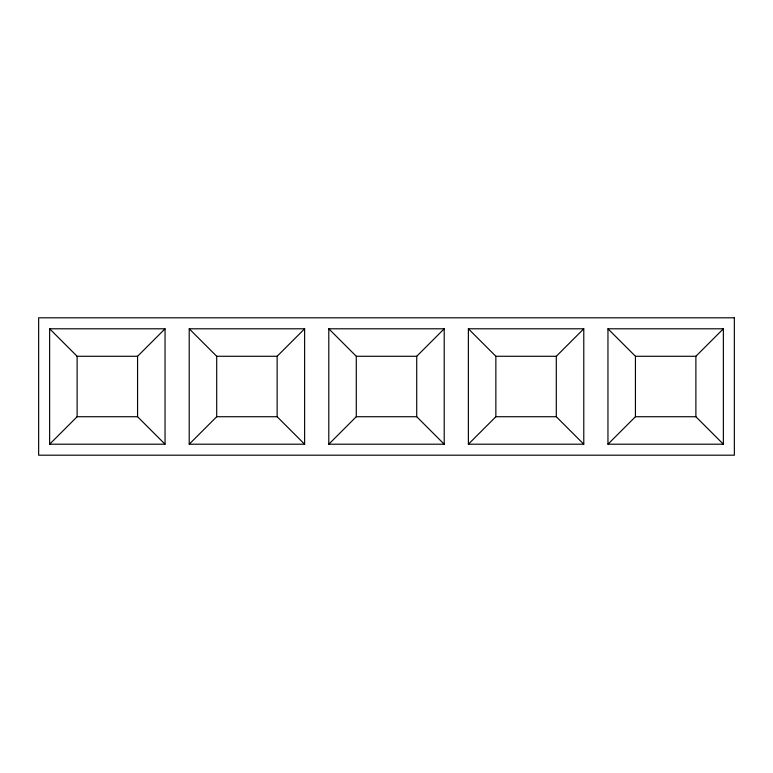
<?xml version="1.0" encoding="UTF-8"?>
<svg xmlns="http://www.w3.org/2000/svg" width="773" height="773" viewBox="0 0 773 773"><rect width="100%" height="100%" fill="white"/><g stroke="black" fill="none" stroke-linecap="round" stroke-linejoin="round"><path stroke-width="1.16" d="M49.636 444.204L77.116 416.724L137.565 416.724L165.045 444.204L49.636 444.204L49.636 328.796L165.045 328.796L165.045 444.204M137.565 416.724L137.565 356.276L165.045 328.796M189.221 444.204L216.701 416.724L216.701 356.276L189.221 328.796L189.221 444.204L304.62 444.204L304.62 328.796L189.221 328.796M216.701 356.276L277.14 356.276L304.62 328.796M328.796 444.204L356.276 416.724L356.276 356.276L328.796 328.796L444.204 328.796L444.204 444.204L328.796 444.204L328.796 328.796M356.276 356.276L416.724 356.276L444.204 328.796M468.38 444.204L495.86 416.724L556.299 416.724L583.779 444.204L583.779 328.796L468.38 328.796L468.38 444.204L583.779 444.204M468.38 328.796L495.86 356.276L556.299 356.276L583.779 328.796M607.955 444.204L635.435 416.724L635.435 356.276L607.955 328.796L723.364 328.796L723.364 444.204L607.955 444.204L607.955 328.796M723.364 444.204L695.884 416.724L695.884 356.276L723.364 328.796M49.636 328.796L77.116 356.276L137.565 356.276M635.435 356.276L695.884 356.276M216.701 416.724L277.14 416.724L304.62 444.204M356.276 416.724L416.724 416.724L444.204 444.204M635.435 416.724L695.884 416.724M556.299 356.276L556.299 416.724M495.86 356.276L495.86 416.724M416.724 356.276L416.724 416.724M277.14 356.276L277.14 416.724M77.116 356.276L77.116 416.724M734.35 317.809L38.65 317.809L38.65 455.191L734.35 455.191L734.35 317.809"/></g></svg>
